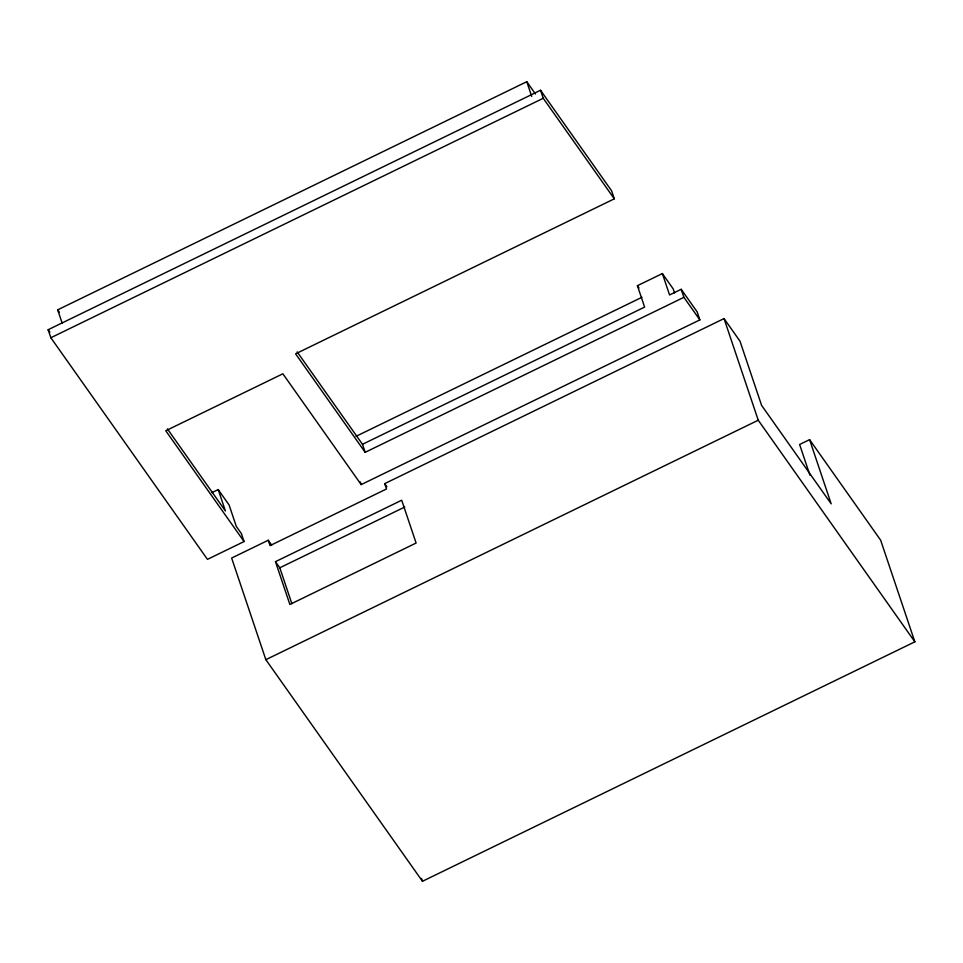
<?xml version="1.0" encoding="UTF-8"?>
<svg xmlns="http://www.w3.org/2000/svg" width="963" height="963" viewBox="0 0 963 963"><rect width="100%" height="100%" fill="white"/><g stroke="black" fill="none" stroke-linecap="round" stroke-linejoin="round"><path stroke-width="1.44" d="M275.466 561.67L401.703 500.23L416.112 543.036L289.863 604.463L275.466 561.67L279.8 567.797L291.873 603.693M62.174 323.219L57.672 309.845L526.773 81.711L535.452 94.001M48.15 329.731L540.544 90.269L611.601 190.806L614.298 198.835L295.581 353.83L365.182 452.321L683.899 297.326L699.86 319.897L361.173 484.606L282.869 373.8L165.756 430.75L244.06 541.555L207.466 559.359L50.846 337.748L48.15 329.731L49.883 332.175M50.846 337.748L543.24 98.286L614.298 198.835M211.812 492.683L218.204 489.565L229.086 504.961L236.284 526.352L241.352 533.538L244.06 541.555M297.17 351.892L362.485 444.304L644.608 307.101L637.41 285.698L662.363 273.564L673.233 288.96L674.582 292.969M356.057 436.311L641.96 297.278M699.86 319.897L697.152 311.868L681.202 289.297L669.562 294.967L662.363 273.564M271.722 545.178L268.244 540.255L231.638 558.046L265.848 659.679L422.456 881.289L914.85 641.827L880.651 540.195L809.594 439.646L799.615 444.497L809.943 475.204M268.244 540.255L270.049 545.612L386.488 488.975L384.694 483.631L724.032 318.584L739.981 341.155L761.589 405.351L831.189 503.842L809.594 439.646M279.8 567.797L404.725 507.044M265.848 659.679L758.242 420.217L914.85 641.827M637.41 285.698L639.023 287.985M384.694 483.631L386.861 486.7M167.381 428.86L225.402 510.968L218.204 489.565M57.672 309.845L59.405 312.301M724.032 318.584L758.242 420.217M681.202 289.297L683.899 297.326M540.544 90.269L543.24 98.286M526.773 81.711L531.72 96.42M362.485 444.304L365.182 452.321M360.27 481.933L361.173 484.606M421.505 878.461L422.456 881.289"/></g></svg>
